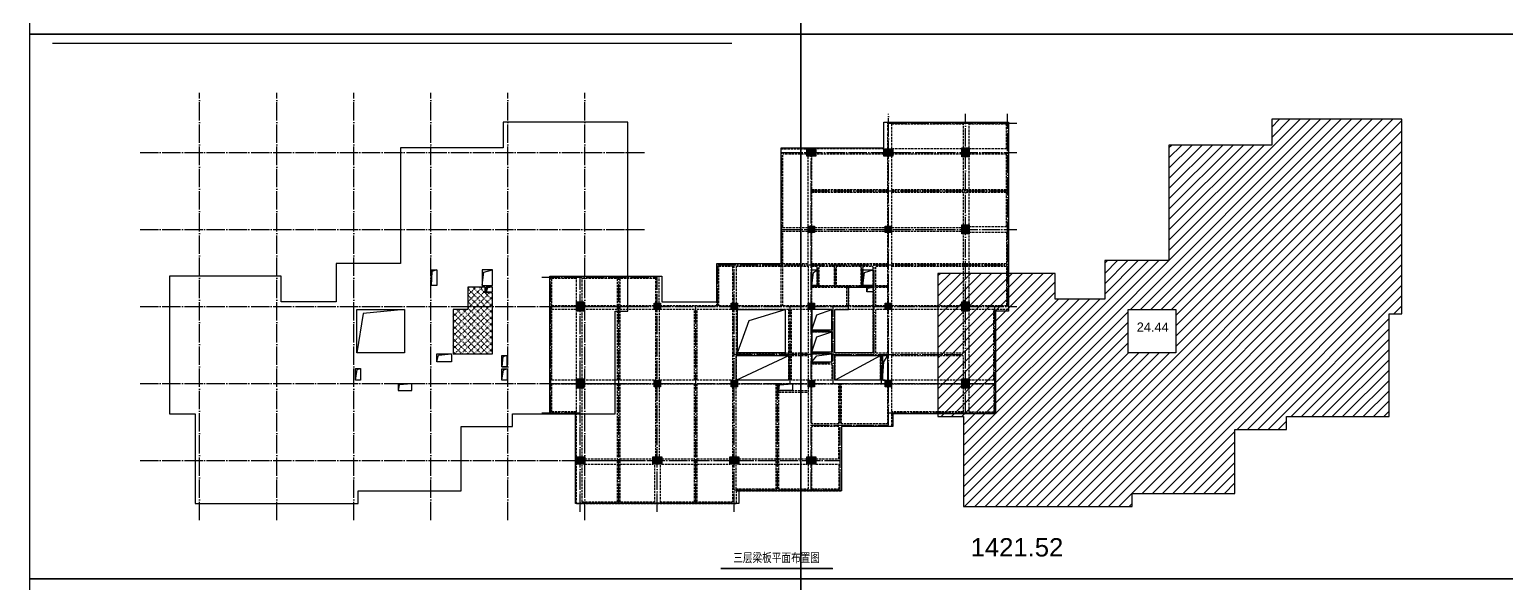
# Model space of a CAD drawing. Extents: x -186750 to 855523, y -12902 to 560425.
# Drawn here: x -186750 to -25697, y 105400 to 165789 of the extents above; entities that cross this region are included whole.
import ezdxf
from ezdxf.enums import TextEntityAlignment as Align
from ezdxf.xclip import XClip

# ---------------------------------------------------------------- set-up
doc = ezdxf.new("R2010")
doc.units = 0
doc.header["$LTSCALE"] = 1000
doc.header["$MEASUREMENT"] = 0
doc.header["$XCLIPFRAME"] = 0
for name, pattern in [('104-10 轴网$0$DOTE', [2.4200000000000004, 2, -0.2, 0.02, -0.2]), ('109-34 轴网$0$L1$0$$AUDIT_BAD_LTYPE1', [0]), ('DASH', [0.35, 0.25, -0.1]), ('DOTE', [2.4200000000000004, 2, -0.2, 0.02, -0.2]), ('X-104 8#10#平面$0$109-34 轴网$0$L1$0$$AUDIT_BAD_LTYPE1', [0])]:
    doc.linetypes.add(name, pattern=pattern)
for name, color, linetype in [('10#楼幕墙$0$A-TECH_结构', 21, 'Continuous'), ('104-10 轴网$0$A_AXIS-轴线', 252, '104-10 轴网$0$DOTE'), ('a-dote', 14, 'DOTE'), ('s-beam', 4, 'DASH'), ('s-colu', 40, 'Continuous'), ('s-colu-hatc', 16, 'Continuous'), ('s-hole', 5, 'Continuous'), ('s-num', 90, 'Continuous'), ('X-104 8#10#平面$0$A-TECH_结构', 252, 'Continuous')]:
    doc.layers.add(name, color=color, linetype=linetype)
doc.layers.add('X-104 8#10#平面$0$04-不打印_辅助线', color=165, linetype='Continuous', plot=False)
doc.styles.add('TSSD_NORM', font='tssdeng.shx', dxfattribs={"bigfont": 'hztxt.shx'})
doc.styles.add('X-104 8#10#平面$0$Arial', font='arial.ttf', dxfattribs={"width": 0.75, "height": 2.5})

# ---------------------------------------------------------------- blocks, each defined once
blk = doc.blocks.new('X-104 8#10#平面$0$uyrii7ur')
at = {"layer": 'X-104 8#10#平面$0$A-TECH_结构', "linetype": 'X-104 8#10#平面$0$109-34 轴网$0$L1$0$$AUDIT_BAD_LTYPE1'}
for points in [[(25249.99997658582, 20800.00000749383), (25850.00000000499, 20800.00000749383), (25850.00000000499, 19100.00000788411), (25249.99997658582, 19100.00000788411)], [(30800.00000000291, 19100.00000788414), (31949.9999765715, 19100.00000788414), (31949.9999765715, 20800.00000749389), (30800.00000000291, 20800.00000749389)], [(31249.99997658737, 18400.00000787905), (31949.99997657165, 18400.00000787905), (31949.99997657165, 18900.00000788405), (31249.99997658737, 18900.00000788405)], [(27449.9999765532, 10750.00000788458), (25849.99997655327, 10750.00000788458), (25849.99997655327, 11650.00000788731), (27449.9999765532, 11650.00000788731)], [(33549.99322787844, 10199.99893631577), (32949.99995488752, 10199.99893631577), (32949.99995488752, 11450.00000787922), (33549.99322787844, 11450.00000787922)], [(33549.99997317628, 8750.000027945673), (32949.99995863647, 8750.000027945673), (32949.99995863647, 9999.998936315766), (33549.99997317628, 9999.998936315766)], [(21649.99999999856, 7650.000007879251), (23149.99999999696, 7650.000007879251), (23149.99999999689, 8350.000000000058), (21649.99999999849, 8350.000000000058)]]:
    blk.add_lwpolyline(points, close=True, dxfattribs=at)
for points in [[(25850.00000000498, 20800.00000749383), (25335.49703044849, 20603.45774340531), (25249.99997658582, 19100.00000788411)], [(25849.99997655327, 10750.00000788458), (26036.99999999987, 11473.7839677821), (27449.99997655326, 11650.00000788731)], [(33549.99322787844, 10199.99893631577), (33549.99322787844, 11450.00000787998), (33078.99492861191, 11290.86848105729), (32949.99325937161, 10199.99893631577), (33549.99322787844, 10199.99893631577)], [(23149.99999999686, 8350.000000000058), (21746.26625576583, 8243.715887878352), (21649.99999999856, 7650.000007879251)]]:
    blk.add_lwpolyline(points, dxfattribs=at)
at = {"layer": 'X-104 8#10#平面$0$A-TECH_结构'}
for points in [[(30800.00000000274, 19100.00000788414), (30994.87325166486, 20538.04205661503), (31949.9999765715, 20800.00000749389)], [(31949.99997657165, 18900.00000788405), (31380.60406085144, 18817.14181262002), (31249.99997658737, 18400.00000787905)]]:
    blk.add_lwpolyline(points, dxfattribs=at)
for points in [[(17550.00009050622, 10050.00004004798), (17550.00004707376, 8750.000050116389), (17000.00000339406, 8750.000029312563), (17181.19745823395, 9940.41740318312)], [(17550.00006878999, 8750.000036196201), (17000.00000000306, 8750.000011481054), (17000.00000000306, 10049.99993964267), (17550.00006878999, 10049.99996435782)], [(33549.99997317628, 9999.998936315766), (33549.99997317628, 8750.000027945673), (32949.99995462794, 8749.999959031004), (33137.91965881834, 9881.415826070122)]]:
    blk.add_lwpolyline(points, close=True, dxfattribs=at)
blk = doc.blocks.new('X-104 8#10#平面$0$rhyseuyi')
at = {"layer": 'X-104 8#10#平面$0$04-不打印_辅助线', "linetype": 'X-104 8#10#平面$0$109-34 轴网$0$L1$0$$AUDIT_BAD_LTYPE1'}
h = blk.add_hatch(dxfattribs=at)
h.set_pattern_fill('虚线方格', color=256, scale=500, angle=45)
h.set_pattern_definition([(45, (28.28427124753944, 59428.28427124747), (-353.5533905932737, 353.5533905932738), [90, -75, 90, -75, 90, -80]), (135, (325.2691193458741, 59781.83766184075), (-353.5533905932738, -353.5533905932737), [90, -75, 90, -75, 90, -80])])
h.paths.add_polyline_path([(31949.99997657165, 130450.0000078792), (31949.99997657165, 137100.0000078791), (31149.99997658463, 137100.0000078791), (31149.99997652436, 137700.0000078842), (29249.99997658411, 137700.0000078843), (29249.99997657174, 135249.9999999998), (27649.99997655331, 135249.9999860454), (27649.99939044419, 130449.9997730215)])
at = {"layer": 'X-104 8#10#平面$0$A-TECH_结构', "linetype": 'X-104 8#10#平面$0$109-34 轴网$0$L1$0$$AUDIT_BAD_LTYPE1'}
blk.add_lwpolyline([(-500, 123899.9999845643), (-500, 114100.0000000001), (17300, 114100.0000000001), (17300, 115500.0000000001), (28500, 115500.0000000001), (28500, 122500.0000000001), (34100, 122500.0000000001), (34100, 123900.0000000001), (45299.99999999999, 123900.0000000001), (45299.99999999999, 135100.0000000001), (46699.99999999999, 135100.0000000001), (46699.99999999999, 155700.0000000001), (33100, 155700.0000000001), (33100, 152900.0000000001), (21900, 152900.0000000001), (21900, 140300.0000000001), (14900.00000000029, 140300.0000000001), (14900.00000000419, 136099.9999860433), (8900.000000004307, 136099.9999860433), (8900.000000000407, 138900.0000000001), (-3300, 138900.0000000001), (-3300, 123899.9999985063)], close=True, dxfattribs=at)
blk.add_lwpolyline([(31949.99997657159, 130450.0000078793), (31949.99997657159, 137100.0000078792), (31149.99997658457, 137100.0000078792), (31149.9999765243, 137700.0000078843), (29249.99997658405, 137700.0000078844), (29249.99997657168, 135249.9999999999), (27649.99997655326, 135249.9999860455), (27649.99939044414, 130449.9997730216), (31949.99997657159, 130450.0000078793)], dxfattribs=at)
at = {"layer": 'X-104 8#10#平面$0$A-TECH_结构'}
blk.add_lwpolyline([(17149.99999999694, 135250.0000069752), (22349.99999998987, 135249.9999930251), (22349.99999999293, 130550.0000078843), (17150, 130550.0000218344)], close=True, dxfattribs=at)
blk.add_lwpolyline([(22349.99999998986, 135250.0000000002), (17840.37583562586, 134844.2933460629), (17150, 130550.0000218344)], dxfattribs=at)
blk = doc.blocks.new('104-10 轴网')
at = {"layer": '104-10 轴网$0$A_AXIS-轴线', "linetype": '104-10 轴网$0$DOTE'}
for p, q in [((-5.093170329928398e-11, -6500.000000000015), (2.110027708113194e-10, 40100.00000000004)), ((8399.999999999949, -6500.000000000015), (8400.000000000211, 40100.00000000004)), ((16799.99999999992, -6500.000000000015), (16800.00000000021, 40100.00000000004)), ((25199.99999999992, -6500.000000000015), (25200.00000000021, 40100.00000000004)), ((33599.99999999995, -6500.000000000015), (33600.00000000021, 40100.00000000004)), ((41999.99999999995, -6500.000000000015), (42000.00000000021, 40100.00000000004)), ((120429.5977508623, 40099.99999999988), (120429.5977508621, -6500.000000000178)), ((128829.5977508623, 40099.99999999988), (128829.5977508621, -6500.000000000186)), ((137229.5977508624, 40099.99999999987), (137229.5977508621, -6500.000000000186)), ((145629.5977508624, 40099.99999999987), (145629.5977508621, -6500.000000000186)), ((154029.5977508624, 40099.99999999987), (154029.5977508621, -6500.000000000186)), ((162429.5977508624, 40099.99999999987), (162429.5977508621, -6500.000000000186)), ((-6500.000000000022, 33599.99999999999), (48500.00000000018, 33600.00000000004)), ((168929.5977508623, 33599.99999999987), (113929.5977508621, 33599.99999999983)), ((-6500.000000000022, 25199.99999999999), (48500.00000000018, 25200.00000000004)), ((168929.5977508623, 25199.99999999987), (113929.5977508621, 25199.99999999982)), ((-6500.000000000022, 16799.99999999999), (48500.00000000018, 16800.00000000004)), ((168929.5977508623, 16799.99999999987), (113929.5977508621, 16799.99999999982)), ((-6500.000000000022, 8399.999999999985), (48500.00000000018, 8400.000000000044)), ((168929.5977508623, 8399.999999999873), (113929.5977508621, 8399.999999999822)), ((-6500.000000000022, -1.477928890381008e-11), (48500.00000000018, 4.342837200965732e-11)), ((168929.5977508623, -1.2732925824821e-10), (113929.5977508621, -1.782609615474939e-10))]:
    blk.add_line(p, q, dxfattribs=at)
at = {"layer": 'Defpoints'}
for points in [[(-16049.99999999992, 45500.00000000001), (58050.00000000011, 45499.99999999999), (58050.00000000011, -11900.00000000001), (-16049.99999999998, -11899.99999999996)], [(104379.5977508624, 45500.00000000001), (178479.5977508625, 45499.99999999999), (178479.5977508625, -11900.00000000001), (104379.5977508624, -11899.99999999996)]]:
    blk.add_lwpolyline(points, close=True, dxfattribs=at)
blk = doc.blocks.new('X-104 8#10#平面')
at = {"layer": 'X-104 8#10#平面$0$04-不打印_辅助线'}
h = blk.add_hatch(dxfattribs=at)
h.set_pattern_fill('ANSI31', color=256, scale=500)
h.set_pattern_definition([(45, (0, 59400), (-561.2660075668219, 561.266007566822), [])])
h.paths.add_polyline_path([(-37099.99999999993, 156000), (-51299.99999999993, 156000), (-51299.99999999993, 153200), (-62499.99999999993, 153200), (-62499.99999999993, 140600), (-69499.99999999993, 140600), (-69499.999999996, 136399.9999860432), (-74899.999999996, 136399.9999860432), (-74899.99999999993, 139200), (-87699.99999999993, 139200), (-87699.99999999993, 123600), (-84899.99999999993, 123599.999986058), (-84899.99999999993, 113800), (-66499.99999999993, 113800), (-66499.99999999993, 115200), (-55299.99999999993, 115200), (-55299.99999999993, 122200), (-49699.99999999993, 122200), (-49699.99999999993, 123600), (-38499.99999999993, 123600), (-38499.99999999993, 134800), (-37099.99999999993, 134800)])
h.paths.add_polyline_path([(-61750.00000000701, 135249.9999860499), (-61750.00000000701, 130550.0000182125), (-66949.99999999994, 130550.0000254559), (-66949.99999999994, 135249.9999860499)], flags=16)
h.paths.add_polyline_path([(-65921.5043698991, 132577.6602955602), (-61915.02415161808, 132577.6603067591), (-61915.02415589951, 134109.3792699241), (-65921.50437418054, 134109.3792587253)], flags=0)
for points in [[(-186749.9999999999, 165300), (-102649.9999999999, 165300), (-102649.9999999999, 224700), (-186749.9999999999, 224700)], [(-102649.9999999999, 165300), (-18549.99999999996, 165300), (-18549.99999999996, 224700), (-102649.9999999999, 224700)], [(-186749.9999999999, 105900), (-102649.9999999999, 105900), (-102649.9999999999, 165300), (-186749.9999999999, 165300)], [(-102649.9999999999, 105900), (-18549.99999999996, 105900), (-18549.99999999996, 165300), (-102649.9999999999, 165300)], [(-186749.9999999999, 46499.99999999997), (-102649.9999999999, 46499.99999999997), (-102649.9999999999, 105900), (-186749.9999999999, 105900)], [(-102649.9999999999, 46500.00000000003), (-18549.99999999996, 46500.00000000003), (-18549.99999999996, 105900), (-102649.9999999999, 105900)]]:
    blk.add_lwpolyline(points, close=True, dxfattribs=at)
at = {"layer": 'X-104 8#10#平面$0$04-不打印_辅助线', "color": 1}
for points in [[(-84899.99999999993, 123599.999986058), (-84899.99999999993, 113800), (-66499.99999999993, 113800), (-66499.99999999993, 115200), (-55299.99999999993, 115200), (-55299.99999999993, 122200), (-49699.99999999993, 122200), (-49699.99999999993, 123600), (-38499.99999999993, 123600), (-38499.99999999993, 134800), (-37099.99999999993, 134800), (-37099.99999999993, 156000), (-51299.99999999993, 156000), (-51299.99999999993, 153200), (-62499.99999999993, 153200), (-62499.99999999993, 140600), (-69499.99999999993, 140600), (-69499.999999996, 136399.9999860432), (-74899.999999996, 136399.9999860432), (-74899.99999999993, 139200), (-87699.99999999993, 139200), (-87699.99999999993, 123600)], [(-66949.99999999994, 135249.9999860499), (-61750.00000000701, 135249.9999860499), (-61750.00000000845, 130550.0000218342), (-66950.00000000138, 130550.0000218342)]]:
    blk.add_lwpolyline(points, close=True, dxfattribs=at)
at = {"layer": 'X-104 8#10#平面$0$04-不打印_辅助线', "linetype": 'X-104 8#10#平面$0$109-34 轴网$0$L1$0$$AUDIT_BAD_LTYPE1'}
blk.add_lwpolyline([(-66949.99999999993, 135249.9999863183), (-61750.000000007, 135249.9999793432), (-61750.00000000845, 130550.0000183467), (-66950.00000000138, 130550.0000253217)], close=True, dxfattribs=at)
at = {"layer": 'X-104 8#10#平面$0$A-TECH_结构', "linetype": 'X-104 8#10#平面$0$109-34 轴网$0$L1$0$$AUDIT_BAD_LTYPE1'}
blk.add_lwpolyline([(-66949.99999999994, 135249.9999860499), (-61750.00000000701, 135249.9999860499), (-61750.00000000845, 130550.0000218342), (-66950.00000000138, 130550.0000218342)], close=True, dxfattribs=at)
at = {"linetype": 'X-104 8#10#平面$0$109-34 轴网$0$L1$0$$AUDIT_BAD_LTYPE1'}
ref = blk.add_blockref('104-10 轴网', (-168200, 118799.9999999999), dxfattribs=at)
XClip(ref).set_block_clipping_path([(-16049.99999999992, -11899.999999999898), (58049.99999999999, 45500.00000000009)])
blk.add_blockref('X-104 8#10#平面$0$uyrii7ur', (-168199.9999999999, 118799.9999999999), dxfattribs=at)
at = {"layer": 'X-104 8#10#平面$0$A-TECH_结构', "linetype": 'X-104 8#10#平面$0$109-34 轴网$0$L1$0$$AUDIT_BAD_LTYPE1'}
blk.add_blockref('X-104 8#10#平面$0$rhyseuyi', (-168199.9999999998, -1.164153218269348e-10), dxfattribs=at)
at = {"layer": 'X-104 8#10#平面$0$04-不打印_辅助线', "color": 1, "style": 'X-104 8#10#平面$0$Arial'}
for s, height, p in [('24.44', 1000, (-66016.85520199274, 132849.999996967)), ('1421.52', 2000, (-84123.5856191822, 108340.326644001))]:
    blk.add_text(s, height=height, rotation=1.601520389492782e-07, dxfattribs=at).set_placement(p)
blk = doc.blocks.new('Ts_holes')
at = {"color": 0}
blk.add_lwpolyline([(-0.5, -0.5), (0.5, -0.5), (0.5, 0.5), (-0.5, 0.5)], close=True, dxfattribs=at)
blk.add_lwpolyline([(-0.5, -0.5), (-0.25, 0.25), (0.5, 0.5)], dxfattribs=at)
blk = doc.blocks.new('A$C36D1285A')
at = {"layer": 's-colu-hatc'}
h = blk.add_hatch(color=256, dxfattribs=at)
h.dxf.hatch_style = 1
h.paths.add_polyline_path([(24700.00000000023, 152799.9999999987), (25700.00000000023, 152799.9999999987), (25700.00000000023, 151999.9999999987), (24700.00000000023, 151999.9999999987)])
h = blk.add_hatch(color=256, dxfattribs=at)
h.dxf.hatch_style = 1
h.paths.add_polyline_path([(33100.00000000023, 152799.9999999987), (34100.00000000023, 152799.9999999987), (34100.00000000023, 151999.9999999987), (33100.00000000023, 151999.9999999987)])
h = blk.add_hatch(color=256, dxfattribs=at)
h.dxf.hatch_style = 1
h.paths.add_polyline_path([(41600.00000000023, 152899.9999999987), (42400.00000000023, 152899.9999999987), (42400.00000000023, 151899.9999999987), (41600.00000000023, 151899.9999999987)])
h = blk.add_hatch(color=256, dxfattribs=at)
h.dxf.hatch_style = 1
h.paths.add_polyline_path([(24850.00000000023, 144349.9999999987), (25550.00000000023, 144349.9999999987), (25550.00000000023, 143649.9999999987), (24850.00000000023, 143649.9999999987)])
h = blk.add_hatch(color=256, dxfattribs=at)
h.dxf.hatch_style = 1
h.paths.add_polyline_path([(33250.00000000023, 144349.9999999987), (33950.00000000023, 144349.9999999987), (33950.00000000023, 143649.9999999987), (33250.00000000023, 143649.9999999987)])
h = blk.add_hatch(color=256, dxfattribs=at)
h.dxf.hatch_style = 1
h.paths.add_polyline_path([(41600.00000000023, 144499.9999999987), (42400.00000000023, 144499.9999999987), (42400.00000000023, 143499.9999999987), (41600.00000000023, 143499.9999999987)])
h = blk.add_hatch(color=256, dxfattribs=at)
h.dxf.hatch_style = 1
h.paths.add_polyline_path([(-400, 136099.9999999987), (400, 136099.9999999987), (400, 135099.9999999987), (-400, 135099.9999999987)])
h = blk.add_hatch(color=256, dxfattribs=at)
h.dxf.hatch_style = 1
h.paths.add_polyline_path([(8050, 135949.9999999987), (8750, 135949.9999999987), (8750, 135249.9999999987), (8050, 135249.9999999987)])
h = blk.add_hatch(color=256, dxfattribs=at)
h.dxf.hatch_style = 1
h.paths.add_polyline_path([(16450.00000000023, 135949.9999999987), (17150.00000000023, 135949.9999999987), (17150.00000000023, 135249.9999999987), (16450.00000000023, 135249.9999999987)])
h = blk.add_hatch(color=256, dxfattribs=at)
h.dxf.hatch_style = 1
h.paths.add_polyline_path([(24850.00000000023, 135949.9999999987), (25550.00000000023, 135949.9999999987), (25550.00000000023, 135249.9999999987), (24850.00000000023, 135249.9999999987)])
h = blk.add_hatch(color=256, dxfattribs=at)
h.dxf.hatch_style = 1
h.paths.add_polyline_path([(33250.00000000023, 135949.9999999987), (33950.00000000023, 135949.9999999987), (33950.00000000023, 135249.9999999987), (33250.00000000023, 135249.9999999987)])
h = blk.add_hatch(color=256, dxfattribs=at)
h.dxf.hatch_style = 1
h.paths.add_polyline_path([(41600.00000000023, 136099.9999999987), (42400.00000000023, 136099.9999999987), (42400.00000000023, 135099.9999999987), (41600.00000000023, 135099.9999999987)])
h = blk.add_hatch(color=256, dxfattribs=at)
h.dxf.hatch_style = 1
h.paths.add_polyline_path([(-400, 127699.9999999987), (400, 127699.9999999987), (400, 126699.9999999987), (-400, 126699.9999999987)])
h = blk.add_hatch(color=256, dxfattribs=at)
h.dxf.hatch_style = 1
h.paths.add_polyline_path([(8050, 127549.9999999987), (8750, 127549.9999999987), (8750, 126849.9999999987), (8050, 126849.9999999987)])
h = blk.add_hatch(color=256, dxfattribs=at)
h.dxf.hatch_style = 1
h.paths.add_polyline_path([(16450.00000000023, 127549.9999999987), (17150.00000000023, 127549.9999999987), (17150.00000000023, 126849.9999999987), (16450.00000000023, 126849.9999999987)])
h = blk.add_hatch(color=256, dxfattribs=at)
h.dxf.hatch_style = 1
h.paths.add_polyline_path([(24850.00000000023, 127549.9999999987), (25550.00000000023, 127549.9999999987), (25550.00000000023, 126849.9999999987), (24850.00000000023, 126849.9999999987)])
h = blk.add_hatch(color=256, dxfattribs=at)
h.dxf.hatch_style = 1
h.paths.add_polyline_path([(33250.00000000023, 127549.9999999987), (33950.00000000023, 127549.9999999987), (33950.00000000023, 126849.9999999987), (33250.00000000023, 126849.9999999987)])
h = blk.add_hatch(color=256, dxfattribs=at)
h.dxf.hatch_style = 1
h.paths.add_polyline_path([(41600.00000000023, 127699.9999999987), (42400.00000000023, 127699.9999999987), (42400.00000000023, 126699.9999999987), (41600.00000000023, 126699.9999999987)])
h = blk.add_hatch(color=256, dxfattribs=at)
h.dxf.hatch_style = 1
h.paths.add_polyline_path([(-499.9999999998836, 119199.9999999987), (500.0000000001164, 119199.9999999987), (500.0000000001164, 118399.9999999987), (-499.9999999998836, 118399.9999999987)])
h = blk.add_hatch(color=256, dxfattribs=at)
h.dxf.hatch_style = 1
h.paths.add_polyline_path([(7900.000000000233, 119199.9999999987), (8900.000000000233, 119199.9999999987), (8900.000000000233, 118399.9999999987), (7900.000000000233, 118399.9999999987)])
h = blk.add_hatch(color=256, dxfattribs=at)
h.dxf.hatch_style = 1
h.paths.add_polyline_path([(16300.00000000023, 119199.9999999987), (17300.00000000023, 119199.9999999987), (17300.00000000023, 118399.9999999987), (16300.00000000023, 118399.9999999987)])
h = blk.add_hatch(color=256, dxfattribs=at)
h.dxf.hatch_style = 1
h.paths.add_polyline_path([(24700.00000000023, 119199.9999999987), (25700.00000000023, 119199.9999999987), (25700.00000000023, 118399.9999999987), (24700.00000000023, 118399.9999999987)])
at = {"layer": '10#楼幕墙$0$A-TECH_结构', "linetype": '109-34 轴网$0$L1$0$$AUDIT_BAD_LTYPE1'}
blk.add_lwpolyline([(-3299.999999999884, 138899.9999999987), (8899.999999936437, 138900.0000000157), (8899.999999940395, 136099.9999999987), (14899.99999990547, 136099.9999999988), (14900.00000000023, 140299.9999999986), (21900.00000000023, 140299.9999860699), (21900.00000000023, 152899.9999999987), (33099.99999993597, 152899.9999999987), (33099.9999999362, 155699.9999999987), (46700.00000000023, 155699.9999999347), (46700.00000000023, 135099.9999999987), (45300.00000000023, 135099.9999999987), (45300.00000000023, 123899.9999999987), (34099.99999993597, 123899.9999999987), (34099.9999999362, 122499.9999999987), (28499.99999993597, 122499.9999881433), (28499.99999993597, 115499.9999999987), (17299.99999993597, 115499.9999999987), (17300.08177127386, 114100.0817852934), (-499.9999861069955, 114099.9999999987), (-499.9999373101164, 123899.9999845629), (-3300.081771401688, 123900.0817852934), (-3299.999999999884, 138900.0000000626)], dxfattribs=at)
at = {"layer": 'a-dote'}
for p, q in [((33600.00000000023, 122649.9999999988), (33600.00000000023, 156599.9999999987)), ((42000.00000000023, 123999.9999999987), (42000.00000000023, 156599.9999999987)), ((46600.00000000023, 135599.9999999987), (46600.00000000023, 156599.9999999987)), ((33600.00000000023, 155599.9999999987), (47600.00000000023, 155599.9999999987)), ((22000.00000000023, 140149.9999999987), (22000, 152399.9999999987)), ((22000.00000000023, 152399.9999999987), (47600.00000000023, 152399.9999999987)), ((25200.00000000023, 115599.9999999987), (25200.00000000023, 152399.9999999987)), ((25200.00000000023, 148199.9999999987), (46500.00000000023, 148199.9999999986)), ((22000.00000000023, 143999.9999999987), (47600.00000000023, 143999.9999999987)), ((15000.00000000023, 135599.9999999987), (15000.00000000023, 140149.9999999986)), ((15000.00000000023, 140149.9999999987), (46500.00000000023, 140149.9999999988)), ((16800.00000000023, 113199.9999999987), (16800.00000000023, 140149.9999999987)), ((25950.00000000023, 137799.9999999988), (25950.00000000023, 140149.9999999987)), ((27800.00000000023, 137799.9999999988), (27800.00000000023, 140149.9999999987)), ((30700.00000000023, 137799.9999999988), (30700.00000000023, 140149.9999999988)), ((32050.00000000023, 130349.9999999987), (32050, 140149.9999999988)), ((-4199.999999999884, 138799.9999999987), (8400.000000000233, 138799.9999999987)), ((-3199.999999999884, 123999.9999999988), (-3199.999999999884, 138799.9999999987)), ((1.164153218269348e-10, 113199.9999999987), (0, 138799.9999999987)), ((4200.000000000233, 114299.9999999987), (4200.000000000233, 138699.9999999987)), ((8400.000000000233, 113199.9999999987), (8400, 138799.9999999987)), ((25200.00000000023, 137799.9999999987), (33600.00000000023, 137799.9999999987)), ((-4199.999999999884, 135599.9999999987), (47600.00000000023, 135599.9999999987)), ((12600.00000000023, 114299.9999999987), (12600.00000000023, 135599.9999999987)), ((22900.00000000023, 127199.9999999987), (22900.00000000023, 135599.9999999987)), ((27600.00000000023, 127199.9999999987), (27600.00000000023, 135599.9999999987)), ((45200.00000000023, 123999.9999999987), (45200.00000000023, 135599.9999999987)), ((25200.00000000023, 132949.9999999987), (27600.00000000023, 132949.9999999987)), ((25200.00000000023, 130549.9999999987), (27600.00000000023, 130549.9999999987)), ((16800.00000000023, 130399.9999999987), (25200.00000000023, 130399.9999999987)), ((25200.00000000023, 129449.9999999987), (27600.00000000023, 129449.9999999987)), ((27600.00000000023, 130349.9999999987), (42000.00000000023, 130349.9999999987)), ((32850.00000000023, 127199.9999999987), (32850.00000000023, 130349.9999999987)), ((-4199.999999999884, 127199.9999999987), (45200.00000000023, 127199.9999999987)), ((21500.00000000023, 115699.9999999987), (21500.00000000023, 127199.9999999987)), ((28350.00000000023, 115599.9999999988), (28350.00000000023, 127199.9999999987)), ((-4199.999999999884, 123999.9999999987), (1.164153218269348e-10, 123999.9999999987)), ((25200.00000000023, 122649.9999999987), (33600.00000000023, 122649.9999999987)), ((33600.00000000023, 123999.9999999987), (45200.00000000023, 123999.9999999987)), ((1.164153218269348e-10, 118799.9999999986), (28350.00000000023, 118799.9999999987)), ((16800.00000000023, 115599.9999999987), (28350.00000000023, 115599.9999999987)), ((1.164153218269348e-10, 114199.9999999987), (16800.00000000023, 114199.9999999987))]:
    blk.add_line(p, q, dxfattribs=at)
at = {"layer": 's-beam'}
for p, q in [((33550.00000000023, 154799.9999999987), (33550.00000000023, 155699.9999999987)), ((33600.00000000023, 155699.9999999987), (46700.00000000023, 155699.9999999987)), ((33950.00000000023, 155499.9999999987), (33950.00000000023, 152799.9999999987)), ((33950.00000000023, 155499.9999999987), (41800.00000000023, 155499.9999999987)), ((41800.00000000023, 152899.9999999987), (41800.00000000023, 155499.9999999987)), ((42400.00000000023, 152899.9999999987), (42400.00000000023, 155499.9999999987)), ((42400.00000000023, 155499.9999999987), (46500.00000000023, 155499.9999999987)), ((46500.00000000023, 152799.9999999987), (46500.00000000023, 155499.9999999987)), ((46700.00000000023, 155699.9999999987), (46700.00000000023, 135249.9999999994)), ((33550.00000000023, 152799.9999999987), (33550.00000000023, 154599.9999999987)), ((21900.00000000023, 152799.9999999994), (24700.00000000023, 152799.9999999994)), ((21900.00000000023, 135649.9999999994), (21900.00000000023, 152699.9999999994)), ((24700.00000000023, 152199.9999999994), (22100.00000000023, 152199.9999999994)), ((22100.00000000023, 144199.9999999987), (22100.00000000023, 152099.9999999994)), ((24850.00000000023, 144349.9999999987), (24850.00000000023, 151999.9999999987)), ((25250.00000000023, 148349.9999999987), (25250.00000000023, 151999.9999999987)), ((33100.00000000023, 152799.9999999991), (25700.00000000023, 152799.9999999994)), ((33100.00000000023, 152199.9999999991), (25700.00000000023, 152199.9999999994)), ((33550.00000000023, 148349.9999999987), (33550.00000000023, 151999.9999999987)), ((33950.00000000023, 151999.9999999987), (33950.00000000023, 148349.9999999987)), ((41600.00000000023, 152799.9999999988), (34100.00000000023, 152799.9999999991)), ((41600.00000000023, 152199.9999999988), (34100.00000000023, 152199.9999999991)), ((41800.00000000023, 148349.9999999987), (41800.00000000023, 151899.9999999987)), ((46500.00000000023, 152799.9999999987), (42400.00000000023, 152799.9999999988)), ((46500.00000000023, 152199.9999999987), (42400.00000000023, 152199.9999999988)), ((42400.00000000023, 144499.9999999987), (42400.00000000023, 151899.9999999987)), ((46500.00000000023, 144299.9999999987), (46500.00000000023, 152199.9999999987)), ((25250.00000000023, 148349.9999999987), (33550.00000000023, 148349.9999999987)), ((33950.00000000023, 148349.9999999987), (46500.00000000023, 148349.9999999987)), ((25250.00000000023, 148049.9999999987), (33550.00000000023, 148049.9999999987)), ((25250.00000000023, 144349.9999999987), (25250.00000000023, 148049.9999999987)), ((33550.00000000023, 144349.9999999987), (33550.00000000023, 148049.9999999987)), ((33950.00000000023, 148049.9999999987), (33950.00000000023, 144349.9999999987)), ((33950.00000000023, 148049.9999999987), (46500.00000000023, 148049.9999999987)), ((41800.00000000023, 144499.9999999987), (41800.00000000023, 148049.9999999987)), ((22100.00000000023, 144199.9999999987), (24850.00000000023, 144199.9999999988)), ((22100.00000000023, 143799.9999999987), (24850.00000000023, 143799.9999999988)), ((22100.00000000047, 135649.9999999994), (22100.00000000023, 143799.9999999987)), ((24850.00000000023, 140299.9999999985), (24850.00000000023, 143649.9999999987)), ((25250.00000000023, 140299.9999999985), (25250.00000000023, 143649.9999999987)), ((25550.00000000023, 144199.9999999988), (33250.00000000023, 144199.9999999991)), ((25550.00000000023, 143799.9999999988), (33250.00000000023, 143799.9999999991)), ((33550.00000000023, 137899.9999999987), (33550.00000000023, 143649.9999999987)), ((33950.00000000023, 144199.9999999992), (41600.00000000023, 144199.9999999995)), ((33950.00000000023, 143799.9999999992), (41600.00000000023, 143799.9999999995)), ((33950.00000000023, 143649.9999999987), (33950.00000000023, 135949.9999999987)), ((41800.00000000023, 140299.9999999985), (41800.00000000023, 143499.9999999987)), ((42400.00000000023, 144299.9999999987), (46500.00000000023, 144299.9999999987)), ((42400.00000000023, 143699.9999999987), (46500.00000000023, 143699.9999999987)), ((42400.00000000023, 136099.9999999987), (42400.00000000023, 143499.9999999987)), ((46500.00000000023, 143699.9999999987), (46500.00000000023, 135649.9999999994)), ((14900.00000000023, 135649.9999999995), (14900.00000000023, 140299.9999999986)), ((14900.00000000023, 140299.9999999986), (21900.00000000023, 140299.9999999985)), ((22100.00000000023, 140299.9999999985), (24850.00000000023, 140299.9999999985)), ((25250.00000000023, 140299.9999999985), (33550.00000000023, 140299.9999999985)), ((33950.00000000023, 140299.9999999985), (46500.00000000023, 140299.9999999985)), ((-3299.999999999884, 123899.9999999987), (-3299.999999999884, 138899.9999999987)), ((-3299.999999999884, 138899.9999999987), (8600, 138899.9999999987)), ((-3099.999999999884, 127549.9999999987), (-3099.999999999884, 138699.9999999987)), ((-3099.999999999884, 138699.9999999987), (-399.9999999997672, 138699.9999999987)), ((-399.9999999998836, 136099.9999999987), (-399.9999999997672, 138699.9999999987)), ((200.0000000001164, 136099.9999999987), (200.0000000002328, 138699.9999999987)), ((200.0000000002328, 138699.9999999987), (8200, 138699.9999999987)), ((4050.000000000233, 127549.9999999988), (4050.000000000233, 138699.9999999987)), ((4350.000000000233, 127549.9999999988), (4350.000000000233, 138699.9999999987)), ((8200, 138699.9999999987), (8200, 135949.9999999987)), ((8600, 135949.9999999987), (8600, 138899.9999999987)), ((15100.00000000023, 135649.9999999995), (15100.00000000023, 139999.9999999986)), ((15100.00000000023, 139999.9999999986), (16600.00000000023, 139999.9999999985)), ((16600.00000000023, 139999.9999999985), (16600.00000000023, 135949.9999999987)), ((17000.00000000023, 139999.9999999985), (24850.00000000023, 139999.9999999985)), ((17000.00000000023, 139999.9999999985), (17000.00000000023, 135949.9999999987)), ((24850.00000000023, 139999.9999999985), (24850.00000000023, 135949.9999999987)), ((25250.00000000023, 137899.9999999987), (25250.00000000023, 139999.9999999985)), ((25250.00000000023, 139999.9999999985), (25850.00000000023, 139999.9999999985)), ((25850.00000000023, 137899.9999999987), (25850.00000000023, 139999.9999999985)), ((26050.00000000023, 137899.9999999987), (26050.00000000023, 139999.9999999985)), ((26050.00000000023, 139999.9999999985), (27700.00000000023, 139999.9999999985)), ((27700.00000000023, 139999.9999999985), (27700.00000000023, 137899.9999999987)), ((27900.00000000023, 139999.9999999985), (27900.00000000023, 137899.9999999987)), ((27900.00000000023, 139999.9999999985), (30600.00000000023, 139999.9999999985)), ((30600.00000000023, 139999.9999999985), (30600.00000000023, 137899.9999999987)), ((30800.00000000023, 139999.9999999985), (31949.99997657142, 139999.9999999985)), ((30800.00000000023, 139999.9999999985), (30800.00000000023, 137899.9999999987)), ((31949.99997657142, 137899.9999999987), (31949.99997657142, 139999.9999999985)), ((32249.99997657142, 139999.9999999985), (33550.00000000023, 139999.9999999985)), ((32249.99997657142, 137899.9999999987), (32249.99997657142, 139999.9999999985)), ((33950.00000000023, 139999.9999999985), (46500.00000000023, 139999.9999999985)), ((41800.00000000023, 136099.9999999987), (41800.00000000023, 139999.9999999985)), ((25250.00000000023, 137899.9999999987), (25850.00000000023, 137899.9999999987)), ((25250.00000000023, 135949.9999999987), (25250.00000000023, 137699.9999999987)), ((25250.00000000023, 137699.9999999987), (31949.99997657142, 137699.9999999987)), ((26050.00000000023, 137899.9999999987), (27700.00000000023, 137899.9999999987)), ((27900.00000000023, 137899.9999999987), (30600.00000000023, 137899.9999999987)), ((30800.00000000023, 137899.9999999987), (31949.99997657142, 137899.9999999987)), ((31949.99997657142, 135649.9999999994), (31949.99997657142, 137699.9999999987)), ((32249.99997657142, 137899.9999999987), (33550.00000000023, 137899.9999999987)), ((32249.99997657142, 137699.9999999987), (33550.00000000023, 137699.9999999987)), ((32249.99997657142, 135649.9999999994), (32249.99997657142, 137699.9999999987)), ((33550.00000000023, 135949.9999999987), (33550.00000000023, 137699.9999999987)), ((-400, 135649.9999999994), (-3199.999999999884, 135649.9999999994)), ((8050, 135649.9999999994), (400, 135649.9999999994)), ((14900.00000000023, 135649.9999999994), (8750, 135649.9999999994)), ((16450.00000000023, 135649.9999999994), (15100.00000000023, 135649.9999999994)), ((24850.00000000023, 135649.9999999994), (17150.00000000023, 135649.9999999994)), ((31949.99997657142, 135649.9999999994), (25550.00000000023, 135649.9999999994)), ((33250.00000000023, 135649.9999999994), (32249.99997657142, 135649.9999999994)), ((41600.00000000023, 135649.9999999995), (33950.00000000023, 135649.9999999994)), ((46500.00000000023, 135649.9999999995), (42400.00000000023, 135649.9999999995)), ((-400, 135249.9999999994), (-3199.999999999884, 135249.9999999994)), ((-399.9999999998836, 127699.9999999987), (-399.9999999998836, 135099.9999999987)), ((200.0000000001164, 127699.9999999987), (200.0000000001164, 135099.9999999987)), ((4050.000000000233, 135249.9999999994), (400, 135249.9999999994)), ((8050, 135249.9999999994), (4350.000000000233, 135249.9999999994)), ((8200.000000000233, 135249.9999999987), (8200.000000000233, 127549.9999999987)), ((8600.000000000233, 135249.9999999987), (8600.000000000233, 127549.9999999987)), ((12450.00000000023, 135249.9999999994), (8750, 135249.9999999994)), ((12450.00000000023, 127549.9999999987), (12450.00000000023, 135249.9999999995)), ((12750.00000000023, 127549.9999999987), (12750.00000000023, 135249.9999999995)), ((16450.00000000023, 135249.9999999994), (12750.00000000023, 135249.9999999994)), ((16600.00000000023, 135249.9999999987), (16600.00000000023, 127549.9999999987)), ((17000.00000000023, 135249.9999999987), (17000.00000000023, 130549.9999999987)), ((22750.00000000023, 135249.9999999994), (17150.00000000023, 135249.9999999994)), ((22750.00000000023, 130549.9999999987), (22750.00000000023, 135249.9999999994)), ((24850.00000000023, 135249.9999999994), (23050.00000000023, 135249.9999999994)), ((23050.00000000023, 130549.9999999987), (23050.00000000023, 135249.9999999994)), ((24850.00000000023, 135249.9999999987), (24850.00000000023, 130549.9999999987)), ((25250.00000000023, 133049.9999999987), (25250.00000000023, 135249.9999999987)), ((27450.00000000023, 135249.9999999994), (25550.00000000023, 135249.9999999994)), ((27450.00000000023, 135249.9999999994), (27450.00000000023, 133049.9999999987)), ((31949.99997657142, 135249.9999999994), (27750.00000000023, 135249.9999999994)), ((27750.00000000023, 130549.9999999987), (27750.00000000023, 135249.9999999994)), ((31949.99997657142, 130549.9999999987), (31949.99997657142, 135249.9999999994)), ((33250.00000000023, 135249.9999999994), (32249.99997657142, 135249.9999999994)), ((32249.99997657142, 130549.9999999987), (32249.99997657142, 135249.9999999994)), ((33550.00000000023, 130549.9999999987), (33550.00000000023, 135249.9999999987)), ((41600.00000000023, 135249.9999999995), (33950.00000000023, 135249.9999999994)), ((33950.00000000023, 135249.9999999994), (33950.00000000023, 130549.9999999987)), ((41800.00000000023, 130549.9999999986), (41800.00000000023, 135099.9999999987)), ((45100.00000000023, 135249.9999999995), (42400.00000000023, 135249.9999999995)), ((42400.00000000023, 127699.9999999987), (42400.00000000023, 135099.9999999987)), ((45100.00000000023, 127549.9999999994), (45100.00000000023, 135249.9999999994)), ((46700.00000000023, 135249.9999999995), (45300.00000000023, 135249.9999999995)), ((45300.00000000023, 135249.9999999994), (45300.00000000023, 123899.9999999987)), ((25250.00000000023, 133049.9999999987), (27450.00000000023, 133049.9999999987)), ((25250.00000000023, 130649.9999999987), (25250.00000000023, 132849.9999999987)), ((25250.00000000023, 132849.9999999987), (27450.00000000023, 132849.9999999987)), ((27450.00000000023, 132849.9999999987), (27450.00000000023, 130649.9999999987)), ((17000.00000000023, 130549.9999999987), (22750.00000000023, 130549.9999999987)), ((23050.00000000023, 130549.9999999987), (24850.00000000023, 130549.9999999987)), ((25250.00000000023, 130649.9999999987), (27450.00000000023, 130649.9999999987)), ((27750.00000000023, 130549.9999999987), (31949.99997657142, 130549.9999999987)), ((32249.99997657142, 130549.9999999987), (33550.00000000023, 130549.9999999987)), ((33950.00000000023, 130549.9999999987), (41700.00000000023, 130549.9999999986)), ((17000.00000000023, 130249.9999999987), (17000.00000000023, 127549.9999999987)), ((17000.00000000023, 130249.9999999987), (22750.00000000023, 130249.9999999987)), ((22750.00000000023, 127549.9999999987), (22750.00000000023, 130249.9999999987)), ((23050.00000000023, 130249.9999999987), (24850.00000000023, 130249.9999999987)), ((23050.00000000023, 127549.9999999987), (23050.00000000023, 130249.9999999987)), ((24850.00000000023, 130249.9999999987), (24850.00000000023, 127549.9999999987)), ((25250.00000000023, 129549.9999999987), (25250.00000000023, 130449.9999999987)), ((25250.00000000023, 130449.9999999987), (27450.00000000023, 130449.9999999987)), ((25250.00000000023, 129549.9999999987), (27450.00000000023, 129549.9999999987)), ((25250.00000000023, 127549.9999999987), (25250.00000000023, 129349.9999999987)), ((25250.00000000023, 129349.9999999987), (27450.00000000023, 129349.9999999987)), ((27450.00000000023, 130449.9999999987), (27450.00000000023, 129549.9999999987)), ((27450.00000000023, 129349.9999999987), (27450.00000000023, 127549.9999999991)), ((27750.00000000023, 130249.9999999987), (27750.00000000023, 127549.9999999991)), ((27750.00000000023, 130249.9999999987), (32750.00000000023, 130249.9999999987)), ((32750.00000000023, 127549.9999999991), (32750.00000000023, 130249.9999999987)), ((32950.00000000023, 127549.9999999991), (32950.00000000023, 130249.9999999987)), ((32950.00000000023, 130249.9999999987), (33550.00000000023, 130249.9999999987)), ((33550.00000000023, 127549.9999999987), (33550.00000000023, 130249.9999999987)), ((33950.00000000023, 130249.9999999987), (33950.00000000023, 127549.9999999987)), ((33950.00000000023, 130249.9999999987), (41700.00000000023, 130249.9999999987)), ((41800.00000000023, 127699.9999999987), (41800.00000000023, 130249.9999999987)), ((-400, 127549.9999999991), (-3099.999999999884, 127549.9999999991)), ((4050.000000000233, 127549.9999999991), (400, 127549.9999999991)), ((8050, 127549.9999999991), (4350.000000000233, 127549.9999999991)), ((12450.00000000023, 127549.9999999991), (8750, 127549.9999999991)), ((16450.00000000023, 127549.9999999991), (12750.00000000023, 127549.9999999991)), ((22750.00000000023, 127549.9999999991), (17150.00000000023, 127549.9999999991)), ((24850.00000000023, 127549.9999999991), (23050.00000000023, 127549.9999999991)), ((27450.00000000023, 127549.9999999991), (25550.00000000023, 127549.9999999991)), ((32750.00000000023, 127549.9999999991), (27750.00000000023, 127549.9999999991)), ((33250.00000000023, 127549.9999999991), (32950.00000000023, 127549.9999999991)), ((41600.00000000023, 127549.9999999992), (33950.00000000023, 127549.9999999991)), ((45100.00000000023, 127549.9999999992), (42400.00000000023, 127549.9999999992)), ((-3099.999999999884, 124099.9999999987), (-3099.999999999884, 127149.9999999987)), ((-3099.999999999884, 127149.9999999987), (-400, 127149.9999999988)), ((-399.9999999998836, 124099.9999999987), (-399.9999999998836, 126699.9999999987)), ((200.0000000001164, 119199.9999999987), (200.0000000001164, 126699.9999999987)), ((400, 127149.9999999988), (4050.000000000233, 127149.9999999988)), ((4050.000000000233, 114299.9999999987), (4050.000000000233, 127149.9999999988)), ((4350.000000000233, 127149.9999999988), (8050, 127149.9999999989)), ((4350.000000000233, 114299.9999999987), (4350.000000000233, 127149.9999999988)), ((8200.000000000233, 126849.9999999987), (8200.000000000233, 119199.9999999987)), ((8600.000000000233, 126849.9999999987), (8600.000000000233, 119199.9999999987)), ((8750, 127149.9999999989), (12450.00000000023, 127149.9999999989)), ((12450.00000000023, 114299.9999999987), (12450.00000000023, 127149.9999999989)), ((12750.00000000023, 127149.9999999989), (16450.00000000023, 127149.999999999)), ((12750.00000000023, 114299.9999999987), (12750.00000000023, 127149.9999999989)), ((16600.00000000023, 126849.9999999987), (16600.00000000023, 119199.9999999987)), ((17000.00000000023, 119199.9999999987), (17000.00000000023, 126849.9999999987)), ((17150.00000000023, 127149.999999999), (21350.00000000023, 127149.999999999)), ((21350.00000000023, 115699.9999999987), (21350.00000000023, 127149.999999999)), ((21650.00000000023, 127149.999999999), (24850.00000000023, 127149.9999999991)), ((21650.00000000023, 115699.9999999987), (21650.00000000023, 127149.999999999)), ((21649.99999999977, 126450.0000078779), (24849.99999999977, 126450.0000078779)), ((21649.99999999977, 126250.0000078779), (24849.99999999977, 126250.0000078779)), ((24850.00000000023, 126849.9999999987), (24850.00000000023, 119199.9999999987)), ((25250.00000000023, 122799.9999999987), (25250.00000000023, 126849.9999999987)), ((25550.00000000023, 127149.9999999991), (28203.58667885396, 127149.9999999991)), ((28202.23584902915, 122800.0000000092), (28203.58667885396, 127149.9999999991)), ((28502.23586349399, 122800.0000000384), (28503.58669331879, 127149.9999999991)), ((28503.58669331879, 127149.9999999991), (33250.00000000023, 127149.9999999993)), ((33550.00000000023, 122799.9999999987), (33550.00000000023, 126849.9999999987)), ((33950.00000000023, 127149.9999999993), (41600.00000000023, 127149.9999999994)), ((33950.00000000023, 126849.9999999987), (33950.00000000023, 124099.9999999987)), ((41800.00000000023, 124099.9999999987), (41800.00000000023, 126699.9999999987)), ((42400.00000000023, 127149.9999999994), (45100.00000000023, 127149.9999999994)), ((42400.00000000023, 124099.9999999987), (42400.00000000023, 126699.9999999987)), ((45100.00000000023, 127149.9999999994), (45100.00000000023, 124099.9999999987)), ((-399.9999999998836, 124099.9999999987), (-3099.999999999884, 124099.9999999987)), ((41800.00000000023, 124099.9999999987), (33950.00000000023, 124099.9999999987)), ((42400.00000000023, 124099.9999999987), (45100.00000000023, 124099.9999999987)), ((-3299.999999999884, 123899.9999999987), (-399.9999999998836, 123899.9999999987)), ((-399.9999999998836, 119199.9999999987), (-399.9999999998836, 123899.9999999987)), ((28202.23584902915, 122800.0000000092), (25250.00000000023, 122799.9999999987)), ((25250.00000000023, 119199.9999999987), (25250.00000000023, 122499.9999999987)), ((28202.14268835168, 122500.0000000325), (25250.00000000023, 122499.9999999987)), ((28201.08686733921, 119000.0000000156), (28202.14268835168, 122500.0000000325)), ((28502.14270281652, 122499.99999997), (28499.96895367349, 115499.9999999987)), ((33950.00000000023, 122499.9999999987), (28502.14270281652, 122499.99999997)), ((33550.00000000023, 122799.9999999987), (28502.23586349399, 122800.0000000384)), ((45300.00000000023, 123899.9999999987), (33950.00000000023, 123899.9999999987)), ((33950.00000000023, 123899.9999999987), (33950.00000000023, 122499.9999999987)), ((-399.9999999998836, 114099.9999999987), (-399.9999999998836, 118399.9999999987)), ((200.0000000001164, 114299.9999999987), (200.0000000001164, 118299.9999999987)), ((500.0000000001164, 118999.9999999987), (4050.000000000233, 118999.9999999987)), ((500.0000000001164, 118399.9999999987), (7900.000000000233, 118399.9999999987)), ((4350.000000000233, 118999.9999999987), (7900.000000000233, 118999.9999999987)), ((8100.000000000233, 118299.9999999987), (8100.000000000233, 114299.9999999987)), ((8700.000000000233, 118299.9999999987), (8700.000000000233, 114299.9999999987)), ((8900.000000000233, 118999.9999999987), (12450.00000000023, 118999.9999999987)), ((8900.000000000233, 118399.9999999987), (16300.00000000023, 118399.9999999987)), ((12750.00000000023, 118999.9999999987), (16300.00000000023, 118999.9999999987)), ((16600.00000000023, 118299.9999999987), (16600.00000000023, 114299.9999999987)), ((17000.00000000023, 115699.9999999987), (17000.00000000023, 118299.9999999987)), ((17300.00000000023, 118999.9999999987), (21350.00000000023, 118999.9999999987)), ((17300.00000000023, 118399.9999999987), (24700.00000000023, 118399.9999999987)), ((21650.00000000023, 118999.9999999987), (24700.00000000023, 118999.9999999987)), ((24850, 118399.9999999987), (24849.99999999977, 115699.9999999987)), ((25250.00000000023, 115699.9999999987), (25250.00000000023, 118399.9999999987)), ((25700.00000000023, 118999.9999999987), (28201.08686733921, 119000.0000000156)), ((25700.00000000023, 118399.9999999987), (28200.90054598427, 118399.9999999685)), ((28200.90054598427, 118399.9999999685), (28200.03104632697, 115699.9999999987)), ((17000.00000000023, 115699.9999999987), (24849.99999999977, 115699.9999999987)), ((17000.00000000023, 115499.9999999987), (28499.96895367349, 115499.9999999987)), ((17000.00000000023, 115499.9999999987), (17000.00000000023, 114099.9999999987)), ((25249.99999999977, 115699.9999999987), (28200.03104632697, 115699.9999999987)), ((-399.9999999998836, 114099.9999999987), (17000.00000000023, 114099.9999999987)), ((200.0000000001164, 114299.9999999987), (8100.000000000233, 114299.9999999987)), ((8700.000000000233, 114299.9999999987), (16600.00000000023, 114299.9999999987))]:
    blk.add_line(p, q, dxfattribs=at)
at = {"layer": 's-beam', "linetype": '109-34 轴网$0$L1$0$$AUDIT_BAD_LTYPE1'}
blk.add_lwpolyline([(31949.99997650762, 130549.9999999987), (27750.00000000023, 130549.9999999987), (27750.00000001001, 135249.9999860438), (29249.99997650785, 135249.9999860363), (29249.99997652019, 137699.9999999987), (31950.00007678405, 137700.0000224749), (31949.99997650762, 130550.0000078202)], dxfattribs=at)
at = {"layer": 's-beam'}
for points in [[(29049.99997651996, 137700.0000078829), (29049.99997652019, 135650.0000078809)], [(29249.99997651996, 137700.0000078829), (29249.99997652019, 135650.0000078809)]]:
    blk.add_lwpolyline(points, dxfattribs=at)
at = {"layer": 's-colu'}
for points in [[(24700.00000000023, 152799.9999999987), (25700.00000000023, 152799.9999999987), (25700.00000000023, 151999.9999999987), (24700.00000000023, 151999.9999999987)], [(33100.00000000023, 152799.9999999987), (34100.00000000023, 152799.9999999987), (34100.00000000023, 151999.9999999987), (33100.00000000023, 151999.9999999987)], [(41600.00000000023, 152899.9999999987), (42400.00000000023, 152899.9999999987), (42400.00000000023, 151899.9999999987), (41600.00000000023, 151899.9999999987)], [(24850.00000000023, 144349.9999999987), (25550.00000000023, 144349.9999999987), (25550.00000000023, 143649.9999999987), (24850.00000000023, 143649.9999999987)], [(33250.00000000023, 144349.9999999987), (33950.00000000023, 144349.9999999987), (33950.00000000023, 143649.9999999987), (33250.00000000023, 143649.9999999987)], [(41600.00000000023, 144499.9999999987), (42400.00000000023, 144499.9999999987), (42400.00000000023, 143499.9999999987), (41600.00000000023, 143499.9999999987)], [(-400, 136099.9999999987), (400, 136099.9999999987), (400, 135099.9999999987), (-400, 135099.9999999987)], [(8050, 135949.9999999987), (8750, 135949.9999999987), (8750, 135249.9999999987), (8050, 135249.9999999987)], [(16450.00000000023, 135949.9999999987), (17150.00000000023, 135949.9999999987), (17150.00000000023, 135249.9999999987), (16450.00000000023, 135249.9999999987)], [(24850.00000000023, 135949.9999999987), (25550.00000000023, 135949.9999999987), (25550.00000000023, 135249.9999999987), (24850.00000000023, 135249.9999999987)], [(33250.00000000023, 135949.9999999987), (33950.00000000023, 135949.9999999987), (33950.00000000023, 135249.9999999987), (33250.00000000023, 135249.9999999987)], [(41600.00000000023, 136099.9999999987), (42400.00000000023, 136099.9999999987), (42400.00000000023, 135099.9999999987), (41600.00000000023, 135099.9999999987)], [(-400, 127699.9999999987), (400, 127699.9999999987), (400, 126699.9999999987), (-400, 126699.9999999987)], [(8050, 127549.9999999987), (8750, 127549.9999999987), (8750, 126849.9999999987), (8050, 126849.9999999987)], [(16450.00000000023, 127549.9999999987), (17150.00000000023, 127549.9999999987), (17150.00000000023, 126849.9999999987), (16450.00000000023, 126849.9999999987)], [(24850.00000000023, 127549.9999999987), (25550.00000000023, 127549.9999999987), (25550.00000000023, 126849.9999999987), (24850.00000000023, 126849.9999999987)], [(33250.00000000023, 127549.9999999987), (33950.00000000023, 127549.9999999987), (33950.00000000023, 126849.9999999987), (33250.00000000023, 126849.9999999987)], [(41600.00000000023, 127699.9999999987), (42400.00000000023, 127699.9999999987), (42400.00000000023, 126699.9999999987), (41600.00000000023, 126699.9999999987)], [(-499.9999999998836, 119199.9999999987), (500.0000000001164, 119199.9999999987), (500.0000000001164, 118399.9999999987), (-499.9999999998836, 118399.9999999987)], [(7900.000000000233, 119199.9999999987), (8900.000000000233, 119199.9999999987), (8900.000000000233, 118399.9999999987), (7900.000000000233, 118399.9999999987)], [(16300.00000000023, 119199.9999999987), (17300.00000000023, 119199.9999999987), (17300.00000000023, 118399.9999999987), (16300.00000000023, 118399.9999999987)], [(24700.00000000023, 119199.9999999987), (25700.00000000023, 119199.9999999987), (25700.00000000023, 118399.9999999987), (24700.00000000023, 118399.9999999987)]]:
    blk.add_lwpolyline(points, close=True, dxfattribs=at)
at = {"layer": 's-hole'}
for points in [[(25250.00000006426, 139600.0000074914), (25850.00000000023, 139600.0000074914), (25850.00000000023, 137899.9999999977), (25250.00000006426, 137899.9999999977)], [(30800.00000000303, 139600.0000074914), (31949.99997657142, 139600.0000074914), (31949.99997657142, 137899.9999999977), (30800.00000000303, 137899.9999999977)], [(31249.99997658725, 137699.9999999967), (31949.99995314283, 137699.9999999967), (31949.99995314283, 137200.0000078766), (31249.99997658725, 137200.0000078766)], [(17150, 135249.9999860474), (22349.99999999325, 135249.9999860474), (22349.99999999325, 130549.9999999967), (17150, 130549.9999999967)], [(21649.99999999977, 127149.9999999971), (23149.99999999721, 127149.9999999971), (23149.99999999721, 126450.0000078779), (21650.00000000023, 126450.0000082818)]]:
    blk.add_lwpolyline(points, close=True, dxfattribs=at)
for points in [[(25250.00000143773, 137900.0000078822), (25437.78145797434, 139285.7090784894), (25850.00000000023, 139600.0000074914)], [(30800.00000137649, 137900.0000078822), (30987.78145791334, 139285.7090784894), (31949.99995314283, 139600.000007492)], [(31249.99997658771, 137200.0000078783), (31373.74560880731, 137595.2363180118), (31949.9999531426, 137699.9999999967)], [(17166.07658426533, 130549.9999999967), (18437.49999999977, 134074.9999999971), (22349.99985172274, 135249.9999554713)], [(17000.00000000023, 127549.9999999997), (17000.00000000023, 130249.9999999997), (22750.00000000023, 130249.9999999997), (22750.00000000023, 127549.9999860494), (17000.00000000023, 127549.9999999997), (22750.00000000023, 130249.9999999997)], [(27750.00000000023, 127549.9999860494), (27750.00000000023, 130249.9999999997), (32750.00000000023, 130249.9999999997), (32750.00000000023, 127549.9999860493), (27750.00000000023, 127549.9999860493), (32750.00000000023, 130249.9999999997)], [(21650.00000000023, 126450.0000082818), (21746.26625576592, 127043.715887876), (23149.99999998207, 127149.9999999971)]]:
    blk.add_lwpolyline(points, dxfattribs=at)
at = {"layer": 's-num', "const_width": 50}
blk.add_lwpolyline([(15324.45083115064, 107132.7933286346), (27537.1010419724, 107132.7933286346)], dxfattribs=at)
at = {"layer": 's-num'}
blk.add_lwpolyline([(15324.45083115064, 107032.7933286346), (27537.1010419724, 107032.7933286345)], dxfattribs=at)
at = {"layer": 's-hole'}
for p, xscale, yscale, zscale in [((26350.00000000023, 134149.9999999997), 2200, 2200, 2200), ((26350.00000000023, 131749.9999999997), 2200, 2200, 2200), ((26350.00000000023, 129999.9999999997), 2200, 900, 2200), ((33250.00000000023, 128899.9999999997), 600, 2700, 600)]:
    blk.add_blockref('Ts_holes', p, dxfattribs=dict(at, xscale=xscale, yscale=yscale, zscale=zscale))
at = {"layer": 's-num', "style": 'TSSD_NORM'}
blk.add_text('三层梁板平面布置图', height=1000, rotation=359.9999999999999, dxfattribs=at).set_placement((21414.21461067814, 107324.9193128866), align=Align.BOTTOM_CENTER)

msp = doc.modelspace()

# ---------------------------------------------------------------- block references
for name, p in [('X-104 8#10#平面', (0, 0)), ('A$C36D1285A', (-126699.53598729, -3.001332515850663e-11))]:
    msp.add_blockref(name, p)

doc.saveas('drawing.dxf')
